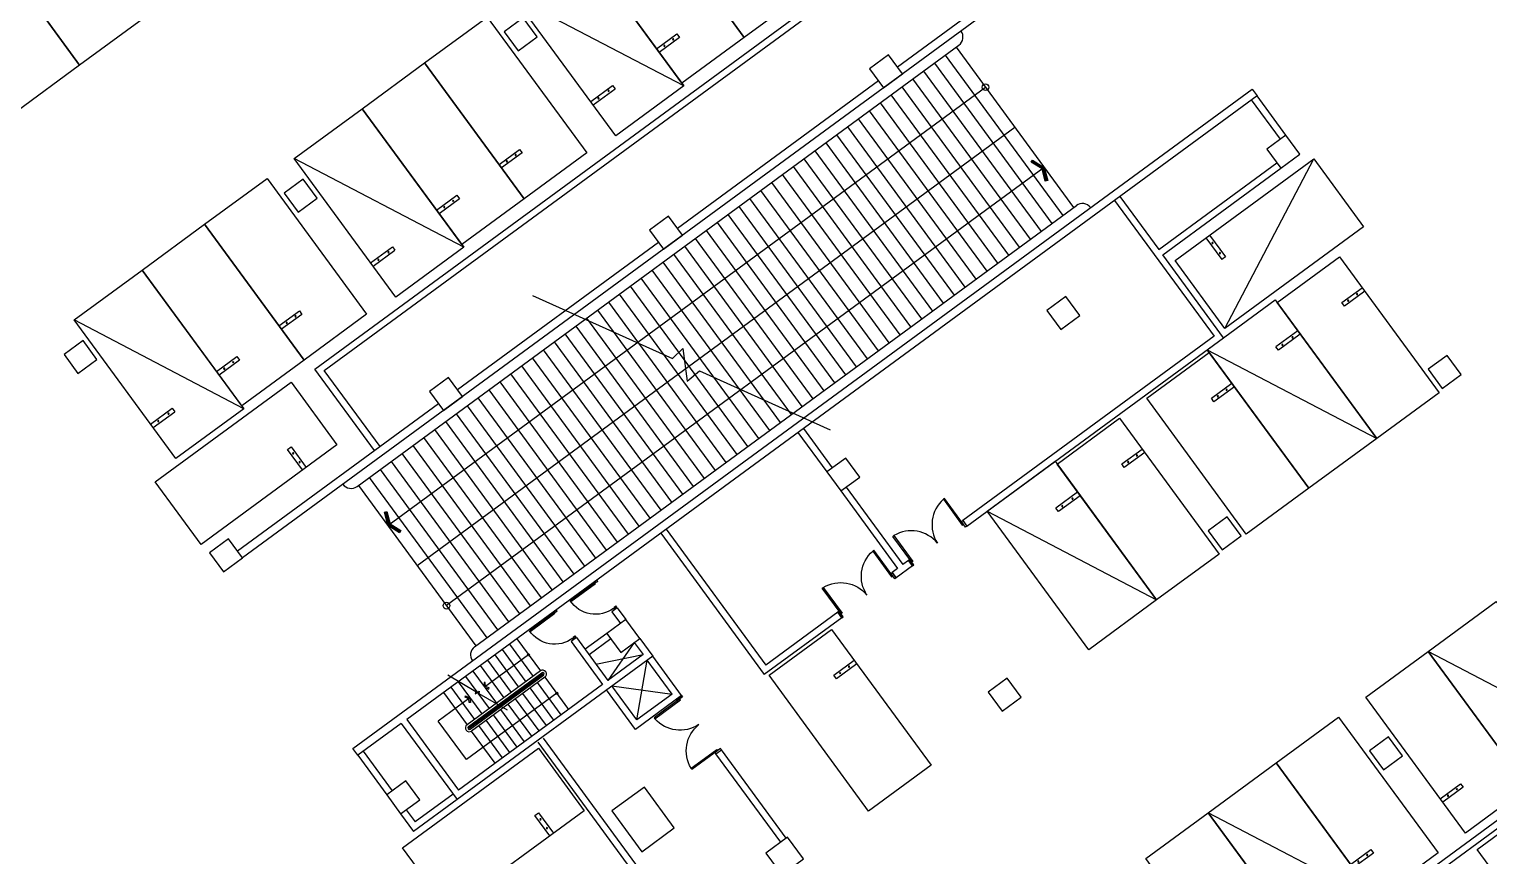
# Model space of a CAD drawing. Header units: millimetres. Extents: x 78082221 to 78451133, y -34402202 to -34172290.
# Drawn here: x 78232380 to 78275708, y -34314441 to -34289909 of the extents above; entities that cross this region are included whole.
import ezdxf

# ---------------------------------------------------------------- set-up
doc = ezdxf.new("R2010")
doc.units = ezdxf.units.MM
doc.header["$LTSCALE"] = 100
doc.header["$MEASUREMENT"] = 0
doc.layers.get('0').update_dxf_attribs({"color": 2, "linetype": 'CONTINUOUS'})
for name, color, linetype in [('E-PLAN', 115, 'CONTINUOUS'), ('XR-B2$0$DOOR', 7, 'CONTINUOUS'), ('Z', 115, 'CONTINUOUS')]:
    doc.layers.add(name, color=color, linetype=linetype)

# ---------------------------------------------------------------- blocks, each defined once
blk = doc.blocks.new('XR-B2$0$XR-B2$0$XR-지하3층$0$A$C5E3F3FAC')
at = {"layer": 'E-PLAN'}
for p, q in [((90, 950), (50, 950)), ((50, 950), (50, 0)), ((90, 0), (90, 950)), ((1910, 950), (1950, 950)), ((1910, 0), (1910, 950)), ((1950, 950), (1950, 0)), ((50, 0), (90, 0)), ((1950, 0), (1910, 0))]:
    blk.add_line(p, q, dxfattribs=at)
at = {"layer": 'E-PLAN', "elevation": 0}
for points in [[(0, 850), (0, 1050), (50, 1050), (50, 850)], [(2000, 850), (2000, 1050), (1950, 1050), (1950, 850)]]:
    blk.add_lwpolyline(points, close=True, dxfattribs=at)
at = {"layer": 'E-PLAN'}
for centre, start, end in [((-2, 999), 275.2502, 357.2138), ((2002, 999), 182.7862, 264.7498)]:
    blk.add_arc(centre, 1003, start, end, dxfattribs=at)
blk = doc.blocks.new('XR-B2$0$XR-B1$0$2P-Dr204')
at = {"layer": 'XR-B2$0$DOOR', "color": 0}
for p, q in [((29, 50), (29, 955)), ((65, 50), (65, 956)), ((29, 50), (0, 50)), ((0, 50), (0, -50)), ((29, 14), (29, 50)), ((65, 50), (29, 50)), ((50, 14), (29, 14)), ((50, -50), (50, 14)), ((950, 14), (950, -50)), ((971, 14), (950, 14)), ((971, 14), (950, 14)), ((971, 50), (971, 14)), ((1000, 50), (971, 50)), ((1000, -50), (1000, 50)), ((50, -50), (0, -50)), ((1000, -50), (950, -50))]:
    blk.add_line(p, q, dxfattribs=at)
blk.add_arc((65, 50), 906, 0, 92.2294, dxfattribs=at)
blk = doc.blocks.new('XR-B2$0$XR-B2$0$XR-지하3층$0$ARROWX')
blk.add_lwpolyline([(-0.2, -0.5), (-0.293, -0.463), (-0.108, 0), (-0.293, 0.463), (-0.2, 0.5), (0, 0)], close=True)
for points in [[(-0.2, 0.5), (-0.293, 0.463), (0, 0), (-0.108, 0)], [(0, 0), (-0.108, 0), (-0.2, -0.5), (-0.293, -0.463)]]:
    blk.add_solid(points)
blk = doc.blocks.new('XR-B2$0$XR-지하3층$0$일반형 주차')
at = {"layer": 'E-PLAN'}
for p, q in [((750, 3865), (0, 3865)), ((0, 3735), (750, 3735)), ((750, 3735), (750, 3865))]:
    blk.add_line(p, q, dxfattribs=at)
blk.add_lwpolyline([(2300, 5000), (0, 5000), (0, 0), (2300, 0)], close=True, dxfattribs=at)
for centre in [(238, 3800), (563, 3800)]:
    blk.add_circle(centre, 17.5, dxfattribs=at)
blk = doc.blocks.new('XR-B2$0$XR-지하3층$0$확장형 주차')
at = {"layer": 'E-PLAN'}
for p, q in [((0, 3965), (800, 3965)), ((800, 3835), (800, 3965)), ((0, 3835), (800, 3835))]:
    blk.add_line(p, q, dxfattribs=at)
blk.add_lwpolyline([(2500, 5100), (0, 5100), (0, 0), (2500, 0)], close=True, dxfattribs=at)
blk.add_lwpolyline([(2500, 5100), (0, 0)], dxfattribs=at)
for centre in [(238, 3900), (613, 3900)]:
    blk.add_circle(centre, 17.5, dxfattribs=at)

msp = doc.modelspace()

# ---------------------------------------------------------------- linework, layer by layer
at = {"layer": 'Z', "ltscale": 0.5}
for p, q in [((78240860.2, -34299994.1), (78262756.1, -34283941.2)), ((78241139.8, -34300037.1), (78262874.3, -34284102.5)), ((78242112.4, -34303477.9), (78259975.9, -34290381.4)), ((78259895.2, -34290440.5), (78263383.7, -34295198.7)), ((78259572.6, -34290677), (78263061.1, -34295435.2)), ((78258927.5, -34291150), (78262415.9, -34295908.2)), ((78259250.1, -34290913.5), (78262738.5, -34295671.7)), ((78243024.9, -34304637.9), (78260767.4, -34291630)), ((78258282.3, -34291623), (78261770.8, -34296381.2)), ((78258604.9, -34291386.5), (78262093.3, -34296144.7)), ((78257637.1, -34292096), (78261125.6, -34296854.2)), ((78257959.7, -34291859.5), (78261448.2, -34296617.7)), ((78269526.1, -34293175.4), (78268668.7, -34292006)), ((78269687.4, -34293057.1), (78268830, -34291887.7)), ((78256991.9, -34292569), (78260480.4, -34297327.3)), ((78257314.5, -34292332.5), (78260803, -34297090.8)), ((78243897, -34305827.5), (78261639.5, -34292819.6)), ((78256346.7, -34293042.1), (78259835.2, -34297800.3)), ((78256669.3, -34292805.6), (78260157.8, -34297563.8)), ((78258665.2, -34326309.2), (78304150.4, -34292961.8)), ((78258708.2, -34326029.7), (78304193.5, -34292682.3)), ((78256024.1, -34293278.6), (78259512.6, -34298036.8)), ((78255379, -34293751.6), (78258867.4, -34298509.8)), ((78255701.6, -34293515.1), (78259190, -34298273.3)), ((78265910.3, -34296446.2), (78269418.5, -34293874.2)), ((78262511.6, -34294009.1), (78244769.1, -34307017)), ((78254733.8, -34294224.6), (78258222.3, -34298982.8)), ((78255056.4, -34293988.1), (78258544.8, -34298746.3)), ((78254088.6, -34294697.6), (78257577.1, -34299455.8)), ((78254411.2, -34294461.1), (78257899.7, -34299219.3)), ((78245600.9, -34308236.1), (78263464.4, -34295139.6)), ((78253443.4, -34295170.6), (78256931.9, -34299928.8)), ((78253766, -34294934.1), (78257254.5, -34299692.3)), ((78264596, -34294991.9), (78267552.4, -34299024.2)), ((78264757.3, -34294873.6), (78265910.3, -34296446.2)), ((78252798.2, -34295643.6), (78256286.7, -34300401.8)), ((78253120.8, -34295407.1), (78256609.3, -34300165.3)), ((78252475.7, -34295880.1), (78255964.1, -34300638.3)), ((78251830.5, -34296353.2), (78255318.9, -34301111.4)), ((78252153.1, -34296116.6), (78255641.5, -34300874.9)), ((78251185.3, -34296826.2), (78254673.8, -34301584.4)), ((78251507.9, -34296589.7), (78254996.4, -34301347.9)), ((78250540.1, -34297299.2), (78254028.6, -34302057.4)), ((78250862.7, -34297062.7), (78254351.2, -34301820.9)), ((78249894.9, -34297772.2), (78253383.4, -34302530.4)), ((78250217.5, -34297535.7), (78253706, -34302293.9)), ((78249249.7, -34298245.2), (78252738.2, -34303003.4)), ((78249572.3, -34298008.7), (78253060.8, -34302766.9)), ((78248927.2, -34298481.7), (78252415.6, -34303239.9)), ((78248282, -34298954.7), (78251770.4, -34303712.9)), ((78248604.6, -34298718.2), (78252093, -34303476.4)), ((78267552.4, -34299024.2), (78260092.5, -34304493.5)), ((78247636.8, -34299427.7), (78251125.3, -34304185.9)), ((78247959.4, -34299191.2), (78251447.9, -34303949.4)), ((78242634, -34302413.5), (78240860.2, -34299994.1)), ((78246991.6, -34299900.8), (78250480.1, -34304659)), ((78247314.2, -34299664.2), (78250802.7, -34304422.5)), ((78242795.3, -34302295.3), (78241139.8, -34300037.1)), ((78246346.4, -34300373.8), (78249834.9, -34305132)), ((78246669, -34300137.3), (78250157.5, -34304895.5)), ((78245701.3, -34300846.8), (78249189.7, -34305605)), ((78246023.8, -34300610.3), (78249512.3, -34305368.5)), ((78245378.7, -34301083.3), (78248867.1, -34305841.5)), ((78244733.5, -34301556.3), (78248222, -34306314.5)), ((78245056.1, -34301319.8), (78248544.5, -34306078)), ((78244088.3, -34302029.3), (78247576.8, -34306787.5)), ((78244410.9, -34301792.8), (78247899.4, -34306551)), ((78255200.6, -34301880.1), (78256057.9, -34303049.5)), ((78255361.9, -34301761.9), (78256219.2, -34302931.3)), ((78243443.1, -34302502.3), (78246931.6, -34307260.5)), ((78243765.7, -34302265.8), (78247254.2, -34307024)), ((78242797.9, -34302975.3), (78246286.4, -34307733.5)), ((78243120.5, -34302738.8), (78246609, -34307497)), ((78242152.8, -34303448.4), (78245641.2, -34308206.6)), ((78242475.3, -34303211.8), (78245963.8, -34307970.1)), ((78256471.8, -34303614), (78258156.9, -34305912.5)), ((78256633.1, -34303495.8), (78258318.2, -34305794.2)), ((78251289.2, -34304747.8), (78254245.5, -34308780.1)), ((78251127.9, -34304866), (78254202.5, -34309059.7)), ((78258156.9, -34305912.5), (78257995.6, -34306030.8)), ((78258597.8, -34305837.3), (78258113.9, -34306192.1)), ((78258479.5, -34305676), (78258318.2, -34305794.2)), ((78256382.7, -34307213.3), (78254245.5, -34308780.1)), ((78256500.9, -34307374.6), (78254202.5, -34309059.7)), ((78249525.5, -34307838.8), (78248880.3, -34308311.8)), ((78249643.7, -34308000.1), (78248998.5, -34308473.1)), ((78250342.6, -34308107.7), (78249560.2, -34309239.2)), ((78249205.5, -34308755.3), (78250608.7, -34308470.6)), ((78250417.6, -34310408.6), (78250726.9, -34308631.9)), ((78251466, -34309640), (78250726.9, -34308631.9)), ((78251745.5, -34309683), (78250888.2, -34308513.6)), ((78250374.5, -34310688.2), (78249517.2, -34309518.8)), ((78250417.6, -34310408.6), (78249678.5, -34309400.5)), ((78249678.5, -34309400.5), (78251466, -34309640)), ((78251745.5, -34309683), (78250374.5, -34310688.2)), ((78251466, -34309640), (78250417.6, -34310408.6)), ((78258665.2, -34326309.2), (78247490.2, -34311066.8)), ((78252233.8, -34317198.8), (78247651.5, -34310948.6)), ((78242135.7, -34311458.6), (78242993, -34312628)), ((78242297, -34311340.4), (78243154.3, -34312509.8)), ((78252766.8, -34311414.2), (78252928.1, -34311296)), ((78254688.4, -34314035.3), (78252766.8, -34311414.2)), ((78254849.7, -34313917), (78252928.1, -34311296)), ((78250643.9, -34312400.2), (78249676.2, -34313109.7)), ((78251530.8, -34313609.9), (78250643.9, -34312400.2)), ((78245081.6, -34312770.7), (78243791.2, -34313716.8)), ((78244963.3, -34312609.4), (78243834.3, -34313437.2)), ((78243406.9, -34313192.6), (78243791.2, -34313716.8)), ((78243568.2, -34313074.3), (78243834.3, -34313437.2)), ((78249676.2, -34313109.7), (78250563.1, -34314319.4)), ((78250563.1, -34314319.4), (78251530.8, -34313609.9))]:
    msp.add_line(p, q, dxfattribs=at)
at = {"layer": 'Z'}
for p, q in [((78264274.4, -34286857.9), (78238709.1, -34305601)), ((78241987.8, -34311257), (78268682.2, -34291686.1)), ((78268682.2, -34291686.1), (78268830, -34291887.7)), ((78268830, -34291887.7), (78243587.3, -34310394.4)), ((78249835.7, -34307078.1), (78249674.4, -34307196.4)), ((78249674.5, -34307196.4), (78249928.7, -34307543.1)), ((78249835.7, -34307078.1), (78250090, -34307424.9)), ((78248626, -34307965), (78248464.7, -34308083.3)), ((78248464.7, -34308083.3), (78249398.9, -34309357.5)), ((78248626, -34307965), (78249560.2, -34309239.2)), ((78250342.6, -34308107.7), (78250608.7, -34308470.6)), ((78250503.9, -34307989.4), (78250888.2, -34308513.6)), ((78250888.2, -34308513.6), (78245081.6, -34312770.7)), ((78250608.7, -34308470.6), (78249560.2, -34309239.2)), ((78249398.9, -34309357.5), (78245124.6, -34312491.2)), ((78243587.3, -34310394.4), (78245124.6, -34312491.2)), ((78243426, -34310512.6), (78242135.7, -34311458.6)), ((78243426, -34310512.6), (78245081.6, -34312770.7)), ((78242135.7, -34311458.6), (78241987.8, -34311257))]:
    msp.add_line(p, q, dxfattribs=at)
at = {"layer": 'Z', "linetype": 'Continuous'}
for p, q in [((78258113.9, -34306192.1), (78257995.6, -34306030.8)), ((78258597.8, -34305837.3), (78258479.5, -34305676)), ((78256500.9, -34307374.6), (78256382.7, -34307213.3))]:
    msp.add_line(p, q, dxfattribs=at)
at = {"layer": 'Z', "ltscale": 10}
for p, q in [((78246635.8, -34308159.4), (78247336.5, -34309115)), ((78246853.5, -34307999.7), (78247554.2, -34308955.4)), ((78247203.9, -34308477.6), (78245897.4, -34309435.4)), ((78245982.6, -34308638.3), (78246683.2, -34309594)), ((78246200.3, -34308478.7), (78246901, -34309434.3)), ((78246418.1, -34308319), (78247118.7, -34309274.7)), ((78247554.2, -34308955.4), (78245376.7, -34310551.8)), ((78245418.1, -34310608.3), (78247595.6, -34309011.9)), ((78247613.3, -34309036.1), (78245435.8, -34310632.5)), ((78247631.1, -34309060.2), (78245453.6, -34310656.7)), ((78245471.3, -34310680.9), (78247648.8, -34309084.4)), ((78245547.1, -34308957.6), (78246247.7, -34309913.3)), ((78245764.8, -34308797.9), (78246465.5, -34309753.6)), ((78247613.3, -34309036.1), (78247595.6, -34309011.9)), ((78247631.1, -34309060.2), (78247613.3, -34309036.1)), ((78247631.1, -34309060.2), (78247648.8, -34309084.4)), ((78244893.8, -34309436.5), (78245594.5, -34310392.2)), ((78245111.6, -34309276.9), (78245812.2, -34310232.5)), ((78245329.3, -34309117.2), (78246030, -34310072.9)), ((78247690.2, -34309140.9), (78245512.7, -34310737.3)), ((78246960.1, -34309515), (78246942.3, -34309490.8)), ((78247177.8, -34309355.3), (78247160.1, -34309331.1)), ((78247213.3, -34309403.7), (78247195.6, -34309379.5)), ((78247955.3, -34310415.9), (78247254.7, -34309460.2)), ((78247395.6, -34309195.7), (78247377.8, -34309171.5)), ((78247431.1, -34309244.1), (78247413.3, -34309219.9)), ((78248173.1, -34310256.2), (78247472.4, -34309300.5)), ((78247690.2, -34309140.9), (78248390.8, -34310096.6)), ((78245461.9, -34309754.7), (78244522.3, -34310443.5)), ((78244676.1, -34309596.1), (78245376.7, -34310551.8)), ((78248040.5, -34309618.7), (78245359, -34311584.7)), ((78246524.6, -34309834.3), (78246506.8, -34309810.1)), ((78246560.1, -34309882.6), (78246542.3, -34309858.5)), ((78247302.1, -34310894.8), (78246601.4, -34309939.1)), ((78246742.3, -34309674.6), (78246724.6, -34309650.4)), ((78246777.8, -34309723), (78246760.1, -34309698.8)), ((78247519.8, -34310735.1), (78246819.2, -34309779.5)), ((78246995.6, -34309563.4), (78246977.8, -34309539.2)), ((78247737.6, -34310575.5), (78247036.9, -34309619.8)), ((78245871.3, -34310313.2), (78245853.6, -34310289)), ((78245906.8, -34310361.6), (78245889.1, -34310337.4)), ((78246089.1, -34310153.5), (78246071.3, -34310129.4)), ((78246124.6, -34310201.9), (78246106.8, -34310177.7)), ((78246866.6, -34311214.1), (78246166, -34310258.4)), ((78246306.8, -34309993.9), (78246289.1, -34309969.7)), ((78246342.3, -34310042.3), (78246324.6, -34310018.1)), ((78247084.4, -34311054.4), (78246383.7, -34310098.7)), ((78245359, -34311584.7), (78244522.3, -34310443.5)), ((78245435.8, -34310632.5), (78245418.1, -34310608.3)), ((78245453.6, -34310656.7), (78245435.8, -34310632.5)), ((78245471.3, -34310680.9), (78245453.6, -34310656.7)), ((78246213.4, -34311693), (78245512.7, -34310737.3)), ((78245653.6, -34310472.8), (78245635.9, -34310448.6)), ((78245689.1, -34310521.2), (78245671.3, -34310497)), ((78246431.1, -34311533.3), (78245730.5, -34310577.7)), ((78246648.9, -34311373.7), (78245948.2, -34310418))]:
    msp.add_line(p, q, dxfattribs=at)
at = {"layer": 'Z'}
for points in [[(78264126.6, -34286656.3), (78258158.7, -34291031.6)], [(78257594.2, -34291445.5), (78251626.2, -34295820.9)], [(78251061.7, -34296234.8), (78245093.8, -34300610.2)], [(78244529.3, -34301024), (78238561.3, -34305399.4)]]:
    msp.add_lwpolyline(points, dxfattribs=at)
at = {"layer": 'Z', "ltscale": 0.5}
for points in [[(78247043.9, -34289570.7), (78246479.4, -34289984.6), (78246893.3, -34290549.1), (78247457.8, -34290135.2)], [(78257892.6, -34290668.7), (78257328.1, -34291082.6), (78257742, -34291647.1), (78258306.5, -34291233.3)], [(78269687.4, -34293057.1), (78269122.8, -34293471), (78269536.7, -34294035.5), (78270101.2, -34293621.6)], [(78240511.5, -34294360), (78239946.9, -34294773.9), (78240360.8, -34295338.4), (78240925.4, -34294924.5)], [(78251360.2, -34295458), (78250795.6, -34295871.9), (78251209.5, -34296436.4), (78251774.1, -34296022.5)], [(78263154.9, -34297846.4), (78262590.4, -34298260.3), (78263004.3, -34298824.8), (78263568.8, -34298410.9)], [(78233979, -34299149.2), (78233414.5, -34299563.1), (78233828.4, -34300127.6), (78234392.9, -34299713.8)], [(78274476.6, -34299589.6), (78273912.1, -34300003.5), (78274326, -34300568), (78274890.5, -34300154.1)], [(78244827.7, -34300247.2), (78244263.2, -34300661.1), (78244677.1, -34301225.7), (78245241.6, -34300811.8)], [(78256622.4, -34302635.6), (78256057.9, -34303049.5), (78256471.8, -34303614), (78257036.3, -34303200.2)], [(78267944.2, -34304378.8), (78267379.6, -34304792.7), (78267793.5, -34305357.2), (78268358.1, -34304943.4)], [(78238295.3, -34305036.5), (78237730.7, -34305450.4), (78238144.6, -34306014.9), (78238709.1, -34305601)], [(78250090, -34307424.9), (78249525.5, -34307838.8), (78249939.3, -34308403.3), (78250503.9, -34307989.4)], [(78261411.7, -34309168.1), (78260847.2, -34309582), (78261261.1, -34310146.5), (78261825.6, -34309732.6)], [(78272733.4, -34310911.3), (78272168.9, -34311325.2), (78272582.8, -34311889.7), (78273147.3, -34311475.8)], [(78243557.5, -34312214.1), (78242993, -34312628), (78243406.9, -34313192.6), (78243971.4, -34312778.7)], [(78254890, -34313887.5), (78254244.8, -34314360.5), (78254717.8, -34315005.6), (78255363, -34314532.6)]]:
    msp.add_lwpolyline(points, close=True, dxfattribs=at)
for points in [[(78260092.5, -34304493.5), (78260210.7, -34304654.8), (78267831.9, -34299067.3), (78266028.5, -34296607.5), (78269536.7, -34294035.5)], [(78247324.3, -34297809), (78251480.5, -34299684.6), (78251781.2, -34299385.2), (78251911.7, -34300358.3), (78252276.2, -34300043.7), (78256159.3, -34301796.1)]]:
    msp.add_lwpolyline(points, dxfattribs=at)
at = {"layer": 'Z', "ltscale": 10}
msp.add_lwpolyline([(78244807.2, -34309066.3), (78245634.8, -34309566.3), (78245620, -34309633), (78245739.3, -34309557.1), (78245724.5, -34309623.8), (78246568.6, -34310111.7)], dxfattribs=at)
for points in [[(78245881.6, -34309297.8), (78245897.4, -34309435.4), (78246024, -34309491.7), (78246037.7, -34309460.3), (78245929.2, -34309412), (78245915.7, -34309294.2)], [(78245335.4, -34309698.3), (78245461.9, -34309754.7), (78245477.5, -34309892.3), (78245443.4, -34309895.9), (78245430, -34309778), (78245321.6, -34309729.7)]]:
    msp.add_lwpolyline(points, close=True, dxfattribs=at)
at = {"layer": 'Z'}
for centre in [(78260767.3, -34291630), (78244769.1, -34307017)]:
    msp.add_circle(centre, 100, dxfattribs=at)
at = {"layer": 'Z', "ltscale": 10}
for centre in [(78247203.9, -34308477.6), (78247203.9, -34308477.6), (78248040.5, -34309618.7), (78248040.5, -34309618.7)]:
    msp.add_circle(centre, 30, dxfattribs=at)
at = {"layer": 'Z', "ltscale": 0.5}
for centre, start, end in [((78259798.5, -34290139.4), 306.24693, 36.24693), ((78263641.7, -34295381.5), 36.24693, 126.24693), ((78241935.1, -34303236), 216.24693, 306.24693), ((78245778.3, -34308478.1), 126.24693, 216.24693)]:
    msp.add_arc(centre, 300, start, end, dxfattribs=at)
at = {"layer": 'Z', "ltscale": 10}
for centre, radius, start, end in [((78247622.2, -34309048.1), 115, 306.24693, 126.24693), ((78247622.2, -34309048.1), 45, 306.24693, 126.24693), ((78245444.7, -34310644.6), 115, 126.24693, 306.24693), ((78245444.7, -34310644.6), 45, 126.24693, 306.24693)]:
    msp.add_arc(centre, radius, start, end, dxfattribs=at)

# ---------------------------------------------------------------- block references
at = {"layer": 'Z', "xscale": -1}
for name, p, rotation in [('XR-B2$0$XR-지하3층$0$일반형 주차', (78250651.7, -34286119.7), 216.2469337012116), ('XR-B2$0$XR-지하3층$0$확장형 주차', (78235894, -34289499.5), 36.24693370121151), ('XR-B2$0$XR-지하3층$0$일반형 주차', (78248796.8, -34287479.6), 216.2469337012116), ('XR-B2$0$XR-지하3층$0$일반형 주차', (78275601.7, -34287171.1), 216.2469337012116), ('XR-B2$0$XR-지하3층$0$일반형 주차', (78233877.9, -34290977.6), 36.24693370121151), ('XR-B2$0$XR-지하3층$0$확장형 주차', (78246780.6, -34288957.8), 216.2469337012116), ('XR-B2$0$XR-지하3층$0$일반형 주차', (78244119.2, -34290909), 216.2469337012116), ('XR-B2$0$XR-지하3층$0$일반형 주차', (78242264.3, -34292268.9), 216.2469337012116), ('XR-B2$0$XR-지하3층$0$확장형 주차', (78240248.1, -34293747.1), 216.2469337012116), ('XR-B2$0$XR-지하3층$0$확장형 주차', (78270509.8, -34293756.1), 126.2469333569375), ('XR-B2$0$XR-지하3층$0$일반형 주차', (78237586.7, -34295698.2), 216.2469337012116), ('XR-B2$0$XR-지하3층$0$일반형 주차', (78235731.9, -34297058.2), 216.2469337012116), ('XR-B2$0$XR-지하3층$0$일반형 주차', (78274234.6, -34300697), 36.24693370121151), ('XR-B2$0$XR-지하3층$0$확장형 주차', (78233715.7, -34298536.3), 216.2469337012116), ('XR-B2$0$XR-지하3층$0$확장형 주차', (78272379.7, -34302056.9), 36.24693370121151), ('XR-B2$0$XR-지하3층$0$일반형 주차', (78270363.5, -34303535.1), 36.24693370121151), ('XR-B2$0$XR-지하3층$0$일반형 주차', (78237483.5, -34305197.7), 306.2469333569375), ('XR-B2$0$XR-지하3층$0$일반형 주차', (78267702.1, -34305486.3), 36.24693370121151), ('XR-B2$0$XR-지하3층$0$확장형 주차', (78265847.2, -34306846.2), 36.24693370121151), ('XR-B2$0$XR-B2$0$XR-지하3층$0$A$C5E3F3FAC', (78255880.1, -34306527.8), 216.2469333569375), ('XR-B2$0$XR-지하3층$0$확장형 주차', (78273911.1, -34308373.9), 216.2469337012116), ('XR-B2$0$XR-지하3층$0$일반형 주차', (78259153.5, -34311753.7), 36.24693370121151), ('XR-B2$0$XR-지하3층$0$일반형 주차', (78272056.2, -34309733.8), 216.2469337012116), ('XR-B2$0$XR-B2$0$XR-지하3층$0$A$C5E3F3FAC', (78252081.3, -34311916.8), 306.2469333569375), ('XR-B2$0$XR-지하3층$0$일반형 주차', (78269394.8, -34311685), 216.2469337012116), ('XR-B2$0$XR-지하3층$0$일반형 주차', (78244825.8, -34316058.2), 306.2469333569375), ('XR-B2$0$XR-지하3층$0$확장형 주차', (78267378.6, -34313163.2), 216.2469337012116), ('XR-B2$0$XR-지하3층$0$일반형 주차', (78280178.5, -34316922.6), 36.24693370121151), ('XR-B2$0$XR-지하3층$0$일반형 주차', (78265523.7, -34314523.1), 216.2469337012116)]:
    msp.add_blockref(name, p, dxfattribs=dict(at, rotation=rotation))
at = {"layer": 'Z', "xscale": 756.0000000036946, "yscale": 756}
for p, zscale, rotation in [((78262511.6, -34294009.1), 756.0000000036944, 36.24693369736907), ((78243024.9, -34304637.9), 756.0000000036932, 216.2469336973691)]:
    msp.add_blockref('XR-B2$0$XR-B2$0$XR-지하3층$0$ARROWX', p, dxfattribs=dict(at, zscale=zscale, rotation=rotation))
at = {"layer": 'Z', "rotation": 216.2469337012116}
msp.add_blockref('XR-B2$0$XR-B2$0$XR-지하3층$0$A$C5E3F3FAC', (78259589.9, -34303808), dxfattribs=at)
at = {"layer": 'Z', "extrusion": (6.8759e-13, 6.29961e-13, -1), "zscale": -1, "rotation": 233.7531737946041}
for p in [(-78249192.3, -34306285.1, 0), (-78247982.6, -34307171.9, 0)]:
    msp.add_blockref('XR-B2$0$XR-B1$0$2P-Dr204', p, dxfattribs=at)

doc.saveas('drawing.dxf')
